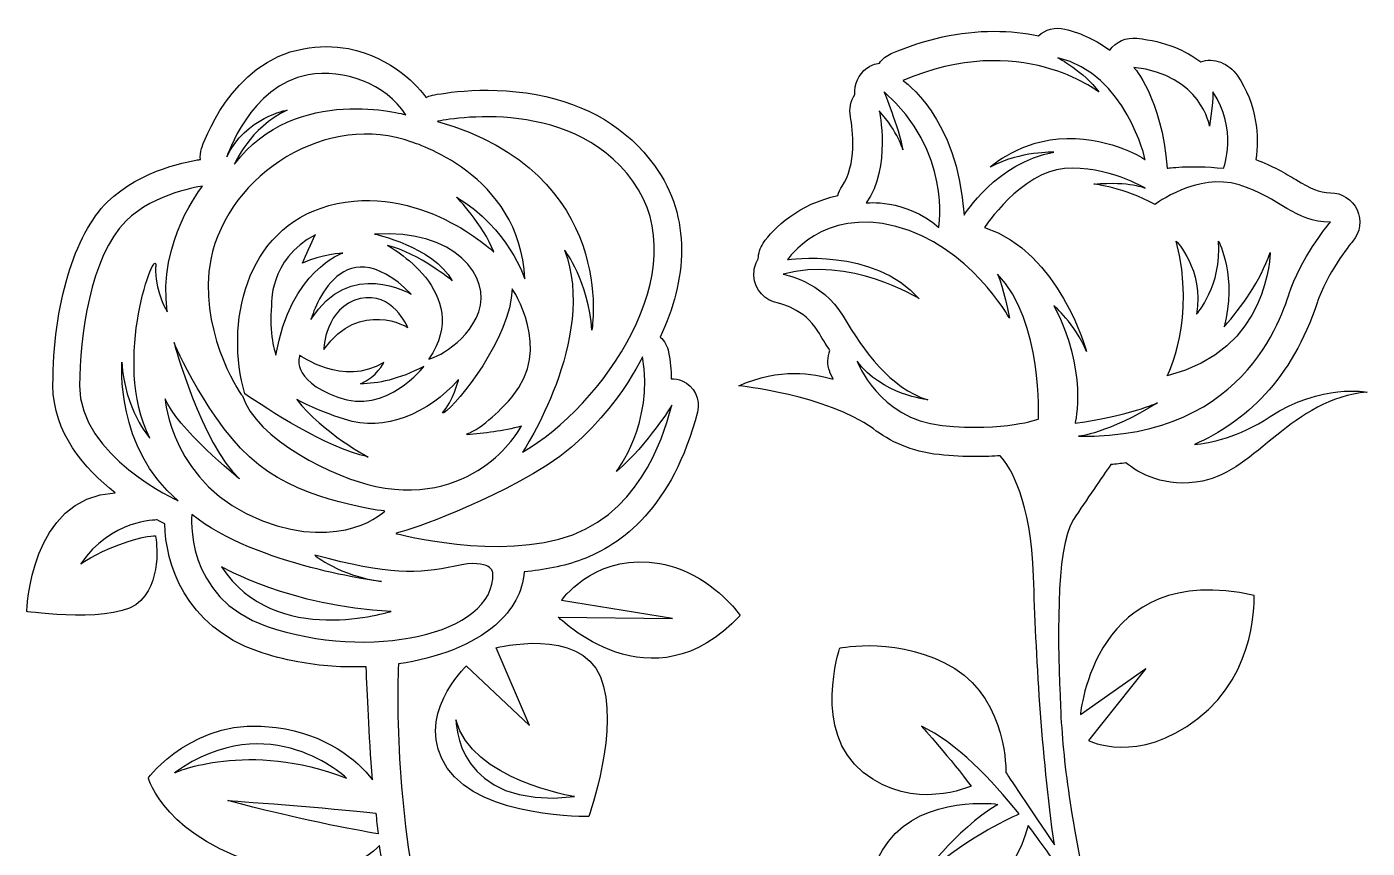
# Model space of a CAD drawing. Extents: x 65.5 to 76.1, y 41.7 to 48.5.
# Drawn here: x 65.45 to 71.92, y 44.58 to 48.54 of the extents above; entities that cross this region are included whole.
import ezdxf

# ---------------------------------------------------------------- set-up
doc = ezdxf.new("R2010")
doc.units = 0
doc.header["$MEASUREMENT"] = 0
doc.layers.add('LAYER_1', color=7, linetype='CONTINUOUS')

msp = doc.modelspace()

# ---------------------------------------------------------------- linework, layer by layer
at = {"layer": 'LAYER_1', "color": 250}
for points, knots in [([(70.14718, 46.46768), (70.19697, 46.41135), (70.29602, 46.25389), (70.3078, 45.88468), (70.3078, 45.88468), (70.3196, 45.51567), (70.3445, 45.03985), (70.40843, 44.59191), (70.40843, 44.59191), (70.30285, 44.7476), (70.17424, 44.94038), (70.17424, 44.94038), (70.17424, 44.94038), (70.17424, 44.94038), (70.18464, 45.28137), (69.9276, 45.44133), (69.9276, 45.44133), (69.67053, 45.60123), (69.37418, 45.54057), (69.37418, 45.54057), (69.37418, 45.54057), (69.37418, 45.54057), (69.23786, 45.13956), (69.48708, 44.94026), (69.48708, 44.94026), (69.72878, 44.74699), (70.00639, 44.87482), (70.00639, 44.87482), (70.00639, 44.87482), (69.91458, 45.00072), (69.76765, 45.16327), (69.76765, 45.16327), (69.76765, 45.16327), (69.93439, 45.08647), (70.10693, 44.90427), (70.23842, 44.74028), (70.23842, 44.74028), (70.18123, 44.71569), (69.96476, 44.61546), (69.75993, 44.4263), (69.75993, 44.4263), (69.75993, 44.4263), (69.92774, 44.66236), (70.13493, 44.78566), (70.13493, 44.78566), (70.14203, 44.7899), (69.77561, 44.83279), (69.60776, 44.60722), (69.60776, 44.60722), (69.43995, 44.38157), (69.54492, 44.20852), (69.54492, 44.20852), (69.54492, 44.20852), (69.54492, 44.20852), (70.1455, 44.16102), (70.28146, 44.68542), (70.28146, 44.68542), (70.34305, 44.60523), (70.39274, 44.53332), (70.42444, 44.48573), (70.42444, 44.48573), (70.44299, 44.36892), (70.46439, 44.25478), (70.48914, 44.14582), (70.48914, 44.14582), (70.61513, 43.59112), (70.88278, 42.96565), (70.88278, 42.96565), (70.88278, 42.96565), (70.88278, 42.96565), (70.88275, 43.14268), (70.88275, 43.14268), (70.88275, 43.14268), (70.88275, 43.14268), (70.68589, 43.77602), (70.58746, 44.24417), (70.58746, 44.24417), (70.489, 44.71233), (70.44963, 44.98377), (70.43774, 45.25917), (70.43774, 45.25917), (70.42589, 45.53455), (70.41009, 46.0224), (70.50051, 46.16011), (70.50051, 46.16011), (70.5622, 46.25401), (70.63849, 46.36434), (70.6808, 46.42506), (70.6808, 46.42506), (70.70487, 46.42706), (70.72919, 46.42965), (70.75368, 46.4329), (70.75368, 46.4329), (70.81458, 46.38406), (70.94175, 46.3096), (71.12204, 46.34515), (71.12204, 46.34515), (71.3817, 46.39634), (71.55471, 46.74259), (71.91669, 46.77412), (71.91669, 46.77412), (71.91669, 46.77412), (71.69637, 46.81735), (71.44853, 46.656), (71.44853, 46.656), (71.29447, 46.55567), (71.16167, 46.52837), (71.08325, 46.52206), (71.08325, 46.52206), (71.32751, 46.62817), (71.55264, 46.8333), (71.67736, 47.21016), (71.67736, 47.21016), (71.67987, 47.21771), (71.6818, 47.22379), (71.68345, 47.22825), (71.68345, 47.22825), (71.73647, 47.37072), (71.8462, 47.50106), (71.8472, 47.50217), (71.8472, 47.50217), (71.8831, 47.54423), (71.89123, 47.60332), (71.86808, 47.65348), (71.86808, 47.65348), (71.84496, 47.70367), (71.79473, 47.73583), (71.73944, 47.73581), (71.73944, 47.73581), (71.68146, 47.73578), (71.64659, 47.75511), (71.57331, 47.7987), (71.57331, 47.7987), (71.5226, 47.82888), (71.46107, 47.86552), (71.37939, 47.89537), (71.37939, 47.89537), (71.396, 48.00512), (71.38669, 48.16099), (71.28944, 48.30212), (71.28944, 48.30212), (71.25106, 48.35786), (71.17547, 48.39097), (71.11388, 48.36651), (71.11388, 48.36651), (71.04218, 48.42094), (70.94307, 48.46554), (70.80657, 48.48047), (70.80657, 48.48047), (70.75531, 48.48609), (70.70484, 48.46404), (70.67528, 48.42314), (70.67528, 48.42314), (70.61441, 48.46819), (70.54261, 48.5045), (70.4581, 48.52459), (70.4581, 48.52459), (70.41184, 48.53565), (70.36503, 48.52247), (70.33151, 48.49272), (70.33151, 48.49272), (70.26687, 48.50574), (70.19504, 48.51403), (70.11691, 48.51403), (70.11691, 48.51403), (69.95306, 48.51397), (69.78656, 48.47778), (69.62199, 48.40647), (69.62199, 48.40647), (69.59873, 48.39636), (69.5792, 48.38043), (69.56466, 48.36077), (69.56466, 48.36077), (69.54358, 48.35739), (69.52304, 48.34951), (69.50475, 48.33641), (69.50475, 48.33641), (69.46344, 48.30677), (69.44215, 48.25807), (69.44622, 48.20945), (69.44622, 48.20945), (69.42555, 48.17848), (69.41721, 48.13963), (69.42531, 48.10125), (69.42531, 48.10125), (69.43771, 48.04207), (69.45476, 47.86676), (69.3851, 47.76791), (69.3851, 47.76791), (69.37511, 47.75371), (69.36829, 47.73804), (69.36398, 47.72178), (69.36398, 47.72178), (69.17795, 47.6826), (69.05358, 47.56626), (69.00411, 47.49201), (69.00411, 47.49201), (68.98899, 47.46932), (68.98113, 47.44324), (68.98051, 47.41708), (68.98051, 47.41708), (68.96563, 47.39289), (68.95788, 47.36417), (68.95967, 47.33425), (68.95967, 47.33425), (68.96356, 47.26837), (69.01245, 47.21397), (69.07745, 47.20296), (69.07745, 47.20296), (69.0787, 47.20279), (69.20234, 47.1775), (69.26814, 47.06791), (69.26814, 47.06791), (69.28685, 47.03673), (69.30607, 47.00571), (69.32612, 46.97521), (69.32612, 46.97521), (69.31369, 46.9438), (69.31245, 46.90797), (69.32488, 46.87416), (69.32488, 46.87416), (69.32587, 46.87146), (69.33112, 46.85764), (69.34137, 46.83666), (69.34137, 46.83666), (69.24913, 46.86569), (69.08248, 46.89232), (68.88736, 46.80497), (68.88736, 46.80497), (68.88736, 46.80497), (69.30924, 46.7603), (69.53462, 46.59812), (69.53462, 46.59812), (69.61329, 46.53727), (69.71745, 46.48665), (69.8526, 46.47281), (69.8526, 46.47281), (69.91441, 46.46647), (69.97514, 46.46332), (70.03316, 46.46332), (70.03316, 46.46332), (70.07479, 46.46333), (70.11279, 46.46498), (70.14718, 46.46768)], [0, 0, 0, 0, 0.016129, 0.016129, 0.016129, 0.016129, 0.0322581, 0.0322581, 0.0322581, 0.0322581, 0.0483871, 0.0483871, 0.0483871, 0.0483871, 0.0645161, 0.0645161, 0.0645161, 0.0645161, 0.0806452, 0.0806452, 0.0806452, 0.0806452, 0.0967742, 0.0967742, 0.0967742, 0.0967742, 0.1129032, 0.1129032, 0.1129032, 0.1129032, 0.1290323, 0.1290323, 0.1290323, 0.1290323, 0.1451613, 0.1451613, 0.1451613, 0.1451613, 0.1612903, 0.1612903, 0.1612903, 0.1612903, 0.1774194, 0.1774194, 0.1774194, 0.1774194, 0.1935484, 0.1935484, 0.1935484, 0.1935484, 0.2096774, 0.2096774, 0.2096774, 0.2096774, 0.2258065, 0.2258065, 0.2258065, 0.2258065, 0.2419355, 0.2419355, 0.2419355, 0.2419355, 0.2580645, 0.2580645, 0.2580645, 0.2580645, 0.2741935, 0.2741935, 0.2741935, 0.2741935, 0.2903226, 0.2903226, 0.2903226, 0.2903226, 0.3064516, 0.3064516, 0.3064516, 0.3064516, 0.3225806, 0.3225806, 0.3225806, 0.3225806, 0.3387097, 0.3387097, 0.3387097, 0.3387097, 0.3548387, 0.3548387, 0.3548387, 0.3548387, 0.3709677, 0.3709677, 0.3709677, 0.3709677, 0.3870968, 0.3870968, 0.3870968, 0.3870968, 0.4032258, 0.4032258, 0.4032258, 0.4032258, 0.4193548, 0.4193548, 0.4193548, 0.4193548, 0.4354839, 0.4354839, 0.4354839, 0.4354839, 0.4516129, 0.4516129, 0.4516129, 0.4516129, 0.4677419, 0.4677419, 0.4677419, 0.4677419, 0.483871, 0.483871, 0.483871, 0.483871, 0.5, 0.5, 0.5, 0.5, 0.516129, 0.516129, 0.516129, 0.516129, 0.5322581, 0.5322581, 0.5322581, 0.5322581, 0.5483871, 0.5483871, 0.5483871, 0.5483871, 0.5645161, 0.5645161, 0.5645161, 0.5645161, 0.5806452, 0.5806452, 0.5806452, 0.5806452, 0.5967742, 0.5967742, 0.5967742, 0.5967742, 0.6129032, 0.6129032, 0.6129032, 0.6129032, 0.6290323, 0.6290323, 0.6290323, 0.6290323, 0.6451613, 0.6451613, 0.6451613, 0.6451613, 0.6612903, 0.6612903, 0.6612903, 0.6612903, 0.6774194, 0.6774194, 0.6774194, 0.6774194, 0.6935484, 0.6935484, 0.6935484, 0.6935484, 0.7096774, 0.7096774, 0.7096774, 0.7096774, 0.7258065, 0.7258065, 0.7258065, 0.7258065, 0.7419355, 0.7419355, 0.7419355, 0.7419355, 0.7580645, 0.7580645, 0.7580645, 0.7580645, 0.7741935, 0.7741935, 0.7741935, 0.7741935, 0.7903226, 0.7903226, 0.7903226, 0.7903226, 0.8064516, 0.8064516, 0.8064516, 0.8064516, 0.8225806, 0.8225806, 0.8225806, 0.8225806, 0.8387097, 0.8387097, 0.8387097, 0.8387097, 0.8548387, 0.8548387, 0.8548387, 0.8548387, 0.8709677, 0.8709677, 0.8709677, 0.8709677, 0.8870968, 0.8870968, 0.8870968, 0.8870968, 0.9032258, 0.9032258, 0.9032258, 0.9032258, 0.9193548, 0.9193548, 0.9193548, 0.9193548, 0.9354839, 0.9354839, 0.9354839, 0.9354839, 0.9516129, 0.9516129, 0.9516129, 0.9516129, 0.9677419, 0.9677419, 0.9677419, 0.9677419, 1, 1, 1, 1]), ([(70.62205, 48.22164), (70.62205, 48.22164), (70.62205, 48.22164), (70.62205, 48.22164), (70.62205, 48.22164), (70.55122, 48.31998), (70.42534, 48.38682), (70.42534, 48.38682), (70.42534, 48.38682), (70.75579, 48.3082), (70.84636, 47.89513), (70.84636, 47.89513), (70.84636, 47.89513), (70.84636, 47.89513), (70.69292, 48.00135), (70.46865, 47.99738), (70.46865, 47.99738), (70.24445, 47.99337), (70.09886, 47.85956), (70.09886, 47.85956), (70.09886, 47.85956), (70.24837, 47.93828), (70.40575, 47.93048), (70.40575, 47.93048), (70.40575, 47.93048), (70.13034, 47.88318), (69.97304, 47.62745), (69.97304, 47.62745), (69.97304, 47.62745), (69.94145, 48.10347), (69.67832, 48.27652), (69.67832, 48.27652), (69.67832, 48.27652), (70.24131, 48.52055), (70.62205, 48.22164), (70.62205, 48.22164)], [0, 0, 0, 0, 0.1, 0.1, 0.1, 0.1, 0.2, 0.2, 0.2, 0.2, 0.3, 0.3, 0.3, 0.3, 0.4, 0.4, 0.4, 0.4, 0.5, 0.5, 0.5, 0.5, 0.6, 0.6, 0.6, 0.6, 0.7, 0.7, 0.7, 0.7, 0.8, 0.8, 0.8, 0.8, 1, 1, 1, 1]), ([(68.61327, 46.82875), (68.59633, 46.83587), (68.57855, 46.83919), (68.56112, 46.83885), (68.56112, 46.83885), (68.56022, 46.87998), (68.55626, 46.92287), (68.54854, 46.96711), (68.54854, 46.96711), (68.54344, 46.99616), (68.52859, 47.02119), (68.50796, 47.03976), (68.50796, 47.03976), (68.63519, 47.31341), (68.66354, 47.6138), (68.48026, 47.86655), (68.48026, 47.86655), (68.34866, 48.04792), (68.15694, 48.16309), (67.91023, 48.20887), (67.91023, 48.20887), (67.64751, 48.25757), (67.41504, 48.20693), (67.40529, 48.20472), (67.40529, 48.20472), (67.39605, 48.20271), (67.38744, 48.19933), (67.37914, 48.19549), (67.37914, 48.19549), (67.34486, 48.24097), (67.21784, 48.39076), (67.00414, 48.43034), (67.00414, 48.43034), (66.93389, 48.44342), (66.86089, 48.44324), (66.78717, 48.43), (66.78717, 48.43), (66.43684, 48.36695), (66.30189, 47.96641), (66.29635, 47.94936), (66.29635, 47.94936), (66.29049, 47.93144), (66.28921, 47.9132), (66.29114, 47.89561), (66.29114, 47.89561), (66.28839, 47.89535), (66.2857, 47.89541), (66.28294, 47.89502), (66.28294, 47.89502), (66.2548, 47.89091), (66.00348, 47.85036), (65.84238, 47.69132), (65.84238, 47.69132), (65.68133, 47.53238), (65.58073, 47.19345), (65.57983, 46.80674), (65.57983, 46.80674), (65.57933, 46.57922), (65.73368, 46.404), (65.87932, 46.28935), (65.87932, 46.28935), (65.46765, 46.26696), (65.45367, 45.71611), (65.45367, 45.71611), (65.45367, 45.71611), (65.45367, 45.71611), (65.89551, 45.65198), (66.00417, 45.76933), (66.00417, 45.76933), (66.11279, 45.88666), (66.07407, 46.08106), (66.07407, 46.08106), (66.07407, 46.08106), (66.07407, 46.08106), (66.02673, 46.08625), (65.89709, 46.03784), (65.89709, 46.03784), (65.77985, 45.99414), (65.71361, 45.94636), (65.71361, 45.94636), (65.71361, 45.94636), (65.85876, 46.15946), (66.07916, 46.15804), (66.08162, 46.15802), (66.08162, 46.15802), (66.09764, 46.14955), (66.11055, 46.14316), (66.1193, 46.13897), (66.1193, 46.13897), (66.12161, 45.95196), (66.2149, 45.646), (66.57068, 45.52342), (66.57068, 45.52342), (66.63079, 45.5027), (66.69463, 45.48601), (66.76026, 45.47385), (66.76026, 45.47385), (66.86935, 45.45363), (66.98107, 45.44609), (67.08937, 45.45011), (67.08937, 45.45011), (67.09743, 45.31783), (67.10156, 45.13574), (67.12109, 44.90417), (67.12109, 44.90417), (67.04204, 45.00592), (66.90057, 45.12225), (66.65608, 45.15771), (66.65608, 45.15771), (66.26065, 45.215), (66.0401, 44.91443), (66.0401, 44.91443), (66.0401, 44.91443), (66.0401, 44.91443), (66.11837, 44.61719), (66.627, 44.48287), (66.627, 44.48287), (66.92237, 44.40487), (67.08623, 44.5184), (67.155, 44.58838), (67.155, 44.58838), (67.16354, 44.52318), (67.17342, 44.4552), (67.18491, 44.38437), (67.18491, 44.38437), (67.34686, 43.38605), (67.91633, 42.85733), (67.91633, 42.85733), (67.91633, 42.85733), (67.91633, 42.85733), (67.6215, 43.20196), (67.39502, 44.07405), (67.39502, 44.07405), (67.24727, 44.60896), (67.2346, 45.20126), (67.24522, 45.46418), (67.24522, 45.46418), (67.43509, 45.49179), (67.60347, 45.5564), (67.71293, 45.6511), (67.71293, 45.6511), (67.79758, 45.72431), (67.84488, 45.8126), (67.85163, 45.90824), (67.85163, 45.90824), (67.94689, 45.91628), (68.04253, 45.93408), (68.13065, 45.96694), (68.13065, 45.96694), (68.31855, 46.03708), (68.56773, 46.21737), (68.68748, 46.67825), (68.68748, 46.67825), (68.70347, 46.73981), (68.67191, 46.804), (68.61327, 46.82875)], [0, 0, 0, 0, 0.025, 0.025, 0.025, 0.025, 0.05, 0.05, 0.05, 0.05, 0.075, 0.075, 0.075, 0.075, 0.1, 0.1, 0.1, 0.1, 0.125, 0.125, 0.125, 0.125, 0.15, 0.15, 0.15, 0.15, 0.175, 0.175, 0.175, 0.175, 0.2, 0.2, 0.2, 0.2, 0.225, 0.225, 0.225, 0.225, 0.25, 0.25, 0.25, 0.25, 0.275, 0.275, 0.275, 0.275, 0.3, 0.3, 0.3, 0.3, 0.325, 0.325, 0.325, 0.325, 0.35, 0.35, 0.35, 0.35, 0.375, 0.375, 0.375, 0.375, 0.4, 0.4, 0.4, 0.4, 0.425, 0.425, 0.425, 0.425, 0.45, 0.45, 0.45, 0.45, 0.475, 0.475, 0.475, 0.475, 0.5, 0.5, 0.5, 0.5, 0.525, 0.525, 0.525, 0.525, 0.55, 0.55, 0.55, 0.55, 0.575, 0.575, 0.575, 0.575, 0.6, 0.6, 0.6, 0.6, 0.625, 0.625, 0.625, 0.625, 0.65, 0.65, 0.65, 0.65, 0.675, 0.675, 0.675, 0.675, 0.7, 0.7, 0.7, 0.7, 0.725, 0.725, 0.725, 0.725, 0.75, 0.75, 0.75, 0.75, 0.775, 0.775, 0.775, 0.775, 0.8, 0.8, 0.8, 0.8, 0.825, 0.825, 0.825, 0.825, 0.85, 0.85, 0.85, 0.85, 0.875, 0.875, 0.875, 0.875, 0.9, 0.9, 0.9, 0.9, 0.925, 0.925, 0.925, 0.925, 0.95, 0.95, 0.95, 0.95, 1, 1, 1, 1]), ([(66.80984, 48.30387), (66.98469, 48.33536), (67.18238, 48.26087), (67.28192, 48.11136), (67.28192, 48.11136), (67.28192, 48.11136), (66.75172, 48.26398), (66.45492, 47.87372), (66.45492, 47.87372), (66.45492, 47.87372), (66.52717, 48.04857), (66.70958, 48.13424), (66.70958, 48.13424), (66.70958, 48.13424), (66.5076, 48.09925), (66.41813, 47.90948), (66.41813, 47.90948), (66.41813, 47.90948), (66.53078, 48.25361), (66.80984, 48.30387)], [0, 0, 0, 0, 0.1666667, 0.1666667, 0.1666667, 0.1666667, 0.3333333, 0.3333333, 0.3333333, 0.3333333, 0.5, 0.5, 0.5, 0.5, 0.6666667, 0.6666667, 0.6666667, 0.6666667, 1, 1, 1, 1]), ([(71.15711, 48.0565), (71.15711, 48.0565), (71.15711, 48.0565), (71.15711, 48.0565), (71.15711, 48.0565), (71.17675, 48.19813), (71.17286, 48.22173), (71.17286, 48.22173), (71.17286, 48.22173), (71.29481, 48.04473), (71.22405, 47.85348), (71.22405, 47.85348), (71.22405, 47.85348), (71.05486, 47.87072), (70.95265, 47.85343), (70.95265, 47.85343), (70.95265, 47.85343), (70.92498, 48.19722), (70.79118, 48.33971), (70.79118, 48.33971), (70.79118, 48.33971), (71.11766, 48.30405), (71.15711, 48.0565), (71.15711, 48.0565)], [0, 0, 0, 0, 0.1428571, 0.1428571, 0.1428571, 0.1428571, 0.2857143, 0.2857143, 0.2857143, 0.2857143, 0.4285714, 0.4285714, 0.4285714, 0.4285714, 0.5714286, 0.5714286, 0.5714286, 0.5714286, 0.7142857, 0.7142857, 0.7142857, 0.7142857, 1, 1, 1, 1]), ([(68.37649, 47.79129), (68.68881, 47.36066), (68.22643, 46.70403), (67.84433, 46.48514), (67.84433, 46.48514), (67.84433, 46.48514), (68.20658, 47.03122), (68.04697, 47.45905), (68.04697, 47.45905), (68.04697, 47.45905), (68.16352, 47.30653), (68.17806, 47.07244), (68.17806, 47.07244), (68.17806, 47.07244), (68.3089, 47.83045), (67.43319, 48.07968), (67.43319, 48.07968), (67.43319, 48.07968), (68.06509, 48.22064), (68.37649, 47.79129)], [0, 0, 0, 0, 0.1666667, 0.1666667, 0.1666667, 0.1666667, 0.3333333, 0.3333333, 0.3333333, 0.3333333, 0.5, 0.5, 0.5, 0.5, 0.6666667, 0.6666667, 0.6666667, 0.6666667, 1, 1, 1, 1]), ([(69.56377, 48.13091), (69.56377, 48.13091), (69.56377, 48.13091), (69.56377, 48.13091), (69.56377, 48.13091), (69.6543, 48.02865), (69.67838, 47.94212), (69.67838, 47.94212), (69.67838, 47.94212), (69.65523, 48.05621), (69.58736, 48.22143), (69.58736, 48.22143), (69.58736, 48.22143), (69.91396, 47.93821), (69.85109, 47.5684), (69.85109, 47.5684), (69.85109, 47.5684), (69.68582, 47.71001), (69.50093, 47.68634), (69.50093, 47.68634), (69.50093, 47.68634), (69.62285, 47.85949), (69.56377, 48.13091), (69.56377, 48.13091)], [0, 0, 0, 0, 0.1428571, 0.1428571, 0.1428571, 0.1428571, 0.2857143, 0.2857143, 0.2857143, 0.2857143, 0.4285714, 0.4285714, 0.4285714, 0.4285714, 0.5714286, 0.5714286, 0.5714286, 0.5714286, 0.7142857, 0.7142857, 0.7142857, 0.7142857, 1, 1, 1, 1]), ([(66.50492, 46.76612), (66.61592, 46.69033), (66.89066, 46.509), (67.0994, 46.46178), (67.0994, 46.46178), (67.0994, 46.46178), (66.8837, 46.57419), (66.75502, 46.73923), (66.75502, 46.73923), (66.75502, 46.73923), (66.84126, 46.68962), (66.98571, 46.64339), (66.98571, 46.64339), (67.17987, 46.58007), (67.38775, 46.66926), (67.53579, 46.83532), (67.53579, 46.83532), (67.53579, 46.83532), (67.50926, 46.72748), (67.45775, 46.67476), (67.45775, 46.67476), (67.45993, 46.67465), (67.4621, 46.6746), (67.46427, 46.67439), (67.46427, 46.67439), (67.53331, 46.71952), (67.78559, 47.03534), (67.7941, 47.27298), (67.7941, 47.27298), (67.7941, 47.27298), (67.99147, 46.98349), (67.7941, 46.7521), (67.7941, 46.7521), (67.75128, 46.70188), (67.65068, 46.59834), (67.57603, 46.57266), (67.57603, 46.57266), (67.5763, 46.57149), (67.57644, 46.57027), (67.57665, 46.56908), (67.57665, 46.56908), (67.66046, 46.57456), (67.74801, 46.58703), (67.83833, 46.60954), (67.83833, 46.60954), (67.83833, 46.60954), (67.63208, 46.21983), (67.13657, 46.31971), (67.13657, 46.31971), (66.94172, 46.35896), (66.5539, 46.54989), (66.49403, 46.75716), (66.49403, 46.75716), (66.47104, 46.77285), (66.27651, 47.09713), (66.34058, 47.41313), (66.34058, 47.41313), (66.34058, 47.41313), (66.34058, 47.41313), (66.34058, 47.41313), (66.34058, 47.41313), (66.42547, 47.83212), (66.9114, 48.12936), (67.31079, 47.97927), (67.31079, 47.97927), (67.31079, 47.97927), (67.83303, 47.82817), (67.85484, 47.32092), (67.85484, 47.32092), (67.85484, 47.32092), (67.77674, 47.56347), (67.52604, 47.71492), (67.52604, 47.71492), (67.52604, 47.71492), (67.65364, 47.58295), (67.70504, 47.45018), (67.70504, 47.45018), (67.70504, 47.45018), (67.34483, 47.79196), (66.91016, 47.67346), (66.91016, 47.67346), (66.50329, 47.56252), (66.40897, 47.09752), (66.50492, 46.76612)], [0, 0, 0, 0, 0.0454545, 0.0454545, 0.0454545, 0.0454545, 0.0909091, 0.0909091, 0.0909091, 0.0909091, 0.1363636, 0.1363636, 0.1363636, 0.1363636, 0.1818182, 0.1818182, 0.1818182, 0.1818182, 0.2272727, 0.2272727, 0.2272727, 0.2272727, 0.2727273, 0.2727273, 0.2727273, 0.2727273, 0.3181818, 0.3181818, 0.3181818, 0.3181818, 0.3636364, 0.3636364, 0.3636364, 0.3636364, 0.4090909, 0.4090909, 0.4090909, 0.4090909, 0.4545455, 0.4545455, 0.4545455, 0.4545455, 0.5, 0.5, 0.5, 0.5, 0.5454545, 0.5454545, 0.5454545, 0.5454545, 0.5909091, 0.5909091, 0.5909091, 0.5909091, 0.6363636, 0.6363636, 0.6363636, 0.6363636, 0.6818182, 0.6818182, 0.6818182, 0.6818182, 0.7272727, 0.7272727, 0.7272727, 0.7272727, 0.7727273, 0.7727273, 0.7727273, 0.7727273, 0.8181818, 0.8181818, 0.8181818, 0.8181818, 0.8636364, 0.8636364, 0.8636364, 0.8636364, 0.9090909, 0.9090909, 0.9090909, 0.9090909, 1, 1, 1, 1]), ([(71.55071, 47.27762), (71.55071, 47.27762), (71.55071, 47.27762), (71.55071, 47.27762), (71.55071, 47.27762), (71.51713, 47.1872), (71.36199, 46.54977), (70.52404, 46.5614), (70.52404, 46.5614), (70.52404, 46.5614), (70.66567, 46.57321), (70.90562, 46.72278), (70.90562, 46.72278), (70.90562, 46.72278), (70.76792, 46.65979), (70.5083, 46.62434), (70.5083, 46.62434), (70.5083, 46.62434), (70.5712, 46.884), (70.40589, 47.19082), (70.40589, 47.19082), (70.40589, 47.19082), (70.50816, 47.10431), (70.56328, 46.97057), (70.56328, 46.97057), (70.56328, 46.97057), (70.43337, 47.45051), (70.0714, 47.56843), (70.0714, 47.56843), (70.0714, 47.56843), (70.24841, 47.83601), (70.4569, 47.85178), (70.4569, 47.85178), (70.66539, 47.86759), (70.8464, 47.75743), (70.8464, 47.75743), (70.8464, 47.75743), (70.8464, 47.75743), (70.77557, 47.79283), (70.59852, 47.77705), (70.59852, 47.77705), (70.59852, 47.77705), (70.74408, 47.76138), (70.89363, 47.67874), (70.89363, 47.67874), (70.89363, 47.67874), (71.0982, 47.83619), (71.29881, 47.77328), (71.29881, 47.77328), (71.49945, 47.71039), (71.56639, 47.59413), (71.73947, 47.59417), (71.73947, 47.59417), (71.73947, 47.59417), (71.61362, 47.44682), (71.55071, 47.27762)], [0, 0, 0, 0, 0.0666667, 0.0666667, 0.0666667, 0.0666667, 0.1333333, 0.1333333, 0.1333333, 0.1333333, 0.2, 0.2, 0.2, 0.2, 0.2666667, 0.2666667, 0.2666667, 0.2666667, 0.3333333, 0.3333333, 0.3333333, 0.3333333, 0.4, 0.4, 0.4, 0.4, 0.4666667, 0.4666667, 0.4666667, 0.4666667, 0.5333333, 0.5333333, 0.5333333, 0.5333333, 0.6, 0.6, 0.6, 0.6, 0.6666667, 0.6666667, 0.6666667, 0.6666667, 0.7333333, 0.7333333, 0.7333333, 0.7333333, 0.8, 0.8, 0.8, 0.8, 0.8666667, 0.8666667, 0.8666667, 0.8666667, 1, 1, 1, 1]), ([(65.70799, 46.80643), (65.70852, 47.03758), (65.759, 47.42896), (65.93237, 47.60013), (65.93237, 47.60013), (66.06828, 47.73419), (66.30141, 47.76821), (66.30141, 47.76821), (66.30141, 47.76821), (66.30141, 47.76821), (66.08244, 47.49846), (66.13105, 47.16191), (66.13105, 47.16191), (66.13105, 47.16191), (66.07551, 47.24945), (66.07441, 47.35757), (66.07441, 47.35757), (66.07438, 47.365), (66.07452, 47.37254), (66.07503, 47.38016), (66.07503, 47.38016), (66.08244, 47.49846), (65.85647, 46.93047), (66.04689, 46.55161), (66.04689, 46.55161), (66.04689, 46.55161), (65.92369, 46.6942), (65.91215, 46.91841), (65.91215, 46.91841), (65.91215, 46.91841), (65.87887, 46.50464), (66.1841, 46.25017), (66.1841, 46.25017), (66.1841, 46.25017), (65.70717, 46.46362), (65.70799, 46.80643)], [0, 0, 0, 0, 0.1, 0.1, 0.1, 0.1, 0.2, 0.2, 0.2, 0.2, 0.3, 0.3, 0.3, 0.3, 0.4, 0.4, 0.4, 0.4, 0.5, 0.5, 0.5, 0.5, 0.6, 0.6, 0.6, 0.6, 0.7, 0.7, 0.7, 0.7, 0.8, 0.8, 0.8, 0.8, 1, 1, 1, 1]), ([(70.33126, 46.64527), (70.33126, 46.64527), (70.33126, 46.64527), (70.33126, 46.64527), (70.33126, 46.64527), (70.33126, 46.64527), (70.17389, 46.58231), (69.867, 46.61371), (69.867, 46.61371), (69.56011, 46.64511), (69.4578, 46.9231), (69.4578, 46.9231), (69.4578, 46.9231), (69.57321, 46.76312), (69.79883, 46.73693), (69.79883, 46.73693), (69.79883, 46.73693), (69.61517, 46.79456), (69.49187, 46.97033), (69.38955, 47.14076), (69.38955, 47.14076), (69.28723, 47.31127), (69.10102, 47.34266), (69.10102, 47.34266), (69.10102, 47.34266), (69.41315, 47.43449), (69.75672, 47.22477), (69.75672, 47.22477), (69.75672, 47.22477), (69.53638, 47.47385), (69.122, 47.41346), (69.122, 47.41346), (69.122, 47.41346), (69.122, 47.41346), (69.28981, 47.66528), (69.6439, 47.5736), (69.6439, 47.5736), (69.99799, 47.48189), (70.19215, 47.13043), (70.19215, 47.13043), (70.19215, 47.13043), (70.16852, 47.26155), (70.13441, 47.34285), (70.13441, 47.34285), (70.13441, 47.34285), (70.35476, 47.11738), (70.33126, 46.64527), (70.33126, 46.64527)], [0, 0, 0, 0, 0.0769231, 0.0769231, 0.0769231, 0.0769231, 0.1538462, 0.1538462, 0.1538462, 0.1538462, 0.2307692, 0.2307692, 0.2307692, 0.2307692, 0.3076923, 0.3076923, 0.3076923, 0.3076923, 0.3846154, 0.3846154, 0.3846154, 0.3846154, 0.4615385, 0.4615385, 0.4615385, 0.4615385, 0.5384615, 0.5384615, 0.5384615, 0.5384615, 0.6153846, 0.6153846, 0.6153846, 0.6153846, 0.6923077, 0.6923077, 0.6923077, 0.6923077, 0.7692308, 0.7692308, 0.7692308, 0.7692308, 0.8461538, 0.8461538, 0.8461538, 0.8461538, 1, 1, 1, 1]), ([(66.82369, 47.12406), (66.82369, 47.12406), (66.82369, 47.12406), (66.82369, 47.12406), (66.82369, 47.12406), (66.82369, 47.12406), (66.95625, 47.59985), (67.30672, 47.2469), (67.30672, 47.2469), (67.30672, 47.2469), (67.00941, 47.42325), (66.82369, 47.12406)], [0, 0, 0, 0, 0.25, 0.25, 0.25, 0.25, 0.5, 0.5, 0.5, 0.5, 1, 1, 1, 1]), ([(66.63327, 47.18999), (66.63327, 47.18999), (66.63327, 47.18999), (66.63327, 47.18999), (66.63327, 47.18999), (66.63327, 47.18999), (66.61777, 47.4127), (66.84542, 47.53338), (66.84542, 47.53338), (66.84542, 47.53338), (66.82431, 47.49302), (66.78259, 47.39616), (66.78259, 47.39616), (66.87426, 47.43803), (66.97758, 47.44496), (66.97758, 47.44496), (66.97758, 47.44496), (66.97758, 47.44496), (66.72602, 47.36365), (66.6545, 46.95214), (66.6545, 46.95214), (66.6545, 46.95214), (66.61688, 47.06522), (66.63407, 47.19095), (66.63407, 47.19095), (66.63407, 47.19095), (66.63327, 47.18999), (66.63327, 47.18999)], [0, 0, 0, 0, 0.125, 0.125, 0.125, 0.125, 0.25, 0.25, 0.25, 0.25, 0.375, 0.375, 0.375, 0.375, 0.5, 0.5, 0.5, 0.5, 0.625, 0.625, 0.625, 0.625, 0.75, 0.75, 0.75, 0.75, 1, 1, 1, 1]), ([(67.19266, 47.48154), (67.19266, 47.48154), (67.19266, 47.48154), (67.19266, 47.48154), (67.19266, 47.48154), (67.3482, 47.44184), (67.50502, 47.31141), (67.50502, 47.31141), (67.50502, 47.31141), (67.40914, 47.4776), (67.13044, 47.53653), (67.13044, 47.53653), (67.13044, 47.53653), (67.52245, 47.56159), (67.69261, 47.32733), (67.63283, 47.161), (67.63283, 47.161), (67.57303, 46.9947), (67.38524, 46.9249), (67.39168, 46.93421), (67.39168, 46.93421), (67.61406, 47.25498), (67.19266, 47.48154), (67.19266, 47.48154)], [0, 0, 0, 0, 0.1428571, 0.1428571, 0.1428571, 0.1428571, 0.2857143, 0.2857143, 0.2857143, 0.2857143, 0.4285714, 0.4285714, 0.4285714, 0.4285714, 0.5714286, 0.5714286, 0.5714286, 0.5714286, 0.7142857, 0.7142857, 0.7142857, 0.7142857, 1, 1, 1, 1]), ([(71.20052, 47.50181), (71.2163, 47.28933), (71.09438, 47.14967), (71.09438, 47.14967), (71.09438, 47.14967), (71.12886, 47.36734), (70.99595, 47.50175), (70.99595, 47.50175), (70.99595, 47.50175), (71.09441, 47.12803), (70.95282, 46.85263), (70.95282, 46.85263), (70.95282, 46.85263), (71.4485, 46.97467), (71.44839, 47.44677), (71.44839, 47.44677), (71.44839, 47.44677), (71.39861, 47.30618), (71.31276, 47.18529), (71.22639, 47.08988), (71.22639, 47.08988), (71.29106, 47.3248), (71.20052, 47.50181), (71.20052, 47.50181)], [0, 0, 0, 0, 0.1428571, 0.1428571, 0.1428571, 0.1428571, 0.2857143, 0.2857143, 0.2857143, 0.2857143, 0.4285714, 0.4285714, 0.4285714, 0.4285714, 0.5714286, 0.5714286, 0.5714286, 0.5714286, 0.7142857, 0.7142857, 0.7142857, 0.7142857, 1, 1, 1, 1]), ([(66.88563, 46.98016), (66.88563, 46.98016), (66.88563, 46.98016), (66.88563, 46.98016), (66.88563, 46.98016), (66.88563, 46.98016), (66.89063, 47.1856), (67.06095, 47.22513), (67.06095, 47.22513), (67.21605, 47.26109), (67.29091, 47.08626), (67.29091, 47.08626), (67.29091, 47.08626), (67.29091, 47.08626), (67.06095, 47.22513), (66.88563, 46.98016)], [0, 0, 0, 0, 0.2, 0.2, 0.2, 0.2, 0.4, 0.4, 0.4, 0.4, 0.6, 0.6, 0.6, 0.6, 1, 1, 1, 1]), ([(66.16361, 47.01298), (66.16361, 47.01298), (66.16361, 47.01298), (66.16361, 47.01298), (66.16361, 47.01298), (66.16361, 47.01298), (66.32904, 46.61905), (66.57192, 46.42318), (66.57192, 46.42318), (66.79361, 46.24453), (67.18011, 46.20066), (67.18011, 46.20066), (67.18011, 46.20066), (67.18011, 46.20066), (66.97902, 46.00442), (66.58976, 46.15443), (66.58976, 46.15443), (66.14907, 46.32425), (66.12061, 46.74223), (66.12061, 46.74223), (66.12061, 46.74223), (66.17129, 46.60611), (66.47863, 46.35605), (66.47863, 46.35605), (66.47863, 46.35605), (66.2971, 46.52364), (66.16361, 47.01298), (66.16361, 47.01298)], [0, 0, 0, 0, 0.125, 0.125, 0.125, 0.125, 0.25, 0.25, 0.25, 0.25, 0.375, 0.375, 0.375, 0.375, 0.5, 0.5, 0.5, 0.5, 0.625, 0.625, 0.625, 0.625, 0.75, 0.75, 0.75, 0.75, 1, 1, 1, 1]), ([(66.76967, 46.9515), (66.76967, 46.9515), (66.76967, 46.9515), (66.76967, 46.9515), (66.76967, 46.9515), (66.76967, 46.9515), (66.97858, 46.79878), (67.17526, 46.91663), (67.17526, 46.91663), (67.17526, 46.91663), (67.14136, 46.8471), (67.06288, 46.81483), (67.06288, 46.81483), (67.14536, 46.81419), (67.24643, 46.83566), (67.3678, 46.89753), (67.3678, 46.89753), (67.3678, 46.89753), (67.18911, 46.66325), (66.95371, 46.74967), (66.95371, 46.74967), (66.71834, 46.836), (66.76967, 46.9515), (66.76967, 46.9515)], [0, 0, 0, 0, 0.1428571, 0.1428571, 0.1428571, 0.1428571, 0.2857143, 0.2857143, 0.2857143, 0.2857143, 0.4285714, 0.4285714, 0.4285714, 0.4285714, 0.5714286, 0.5714286, 0.5714286, 0.5714286, 0.7142857, 0.7142857, 0.7142857, 0.7142857, 1, 1, 1, 1]), ([(68.08583, 46.08702), (68.08583, 46.08702), (68.08583, 46.08702), (68.08583, 46.08702), (68.08583, 46.08702), (67.73577, 45.95644), (67.23258, 46.09314), (67.23258, 46.09314), (67.23258, 46.09314), (67.23258, 46.09314), (67.53724, 46.17663), (67.89739, 46.38135), (67.89739, 46.38135), (68.25788, 46.58632), (68.42231, 46.94497), (68.42231, 46.94497), (68.42231, 46.94497), (68.47864, 46.62396), (68.29719, 46.39176), (68.29719, 46.39176), (68.29719, 46.39176), (68.45163, 46.52603), (68.56353, 46.71089), (68.56353, 46.71089), (68.56353, 46.71089), (68.53824, 46.61352), (68.43585, 46.21763), (68.08583, 46.08702)], [0, 0, 0, 0, 0.125, 0.125, 0.125, 0.125, 0.25, 0.25, 0.25, 0.25, 0.375, 0.375, 0.375, 0.375, 0.5, 0.5, 0.5, 0.5, 0.625, 0.625, 0.625, 0.625, 0.75, 0.75, 0.75, 0.75, 1, 1, 1, 1]), ([(66.61243, 45.64457), (66.61243, 45.64457), (66.61243, 45.64457), (66.61243, 45.64457), (66.61243, 45.64457), (66.20732, 45.78413), (66.24922, 46.18497), (66.24922, 46.18497), (66.24922, 46.18497), (66.5599, 45.9343), (67.16417, 45.86085), (67.16417, 45.86085), (67.16417, 45.86085), (66.9618, 45.88872), (66.84198, 45.98818), (66.84198, 45.98818), (66.84198, 45.98818), (67.20247, 45.89241), (67.33804, 45.89708), (67.51901, 45.9359), (67.51901, 45.9359), (67.69998, 45.97478), (67.70101, 45.90218), (67.70101, 45.90218), (67.70101, 45.90218), (67.71273, 45.6007), (67.09795, 45.47733), (66.61243, 45.64457)], [0, 0, 0, 0, 0.125, 0.125, 0.125, 0.125, 0.25, 0.25, 0.25, 0.25, 0.375, 0.375, 0.375, 0.375, 0.5, 0.5, 0.5, 0.5, 0.625, 0.625, 0.625, 0.625, 0.75, 0.75, 0.75, 0.75, 1, 1, 1, 1]), ([(68.01634, 45.6893), (68.01634, 45.6893), (68.4661, 45.23781), (68.89278, 45.69754), (68.89278, 45.69754), (68.89278, 45.69754), (68.80314, 45.82909), (68.64084, 45.90471), (68.64084, 45.90471), (68.58675, 45.92994), (68.52456, 45.94896), (68.45497, 45.95475), (68.45497, 45.95475), (68.17654, 45.97807), (68.03116, 45.76923), (68.03116, 45.76923), (68.03116, 45.76923), (68.03116, 45.76923), (68.56738, 45.68322), (68.56738, 45.68322), (68.56738, 45.68322), (68.56738, 45.68322), (68.01634, 45.6893), (68.01634, 45.6893)], [0, 0, 0, 0, 0.1428571, 0.1428571, 0.1428571, 0.1428571, 0.2857143, 0.2857143, 0.2857143, 0.2857143, 0.4285714, 0.4285714, 0.4285714, 0.4285714, 0.5714286, 0.5714286, 0.5714286, 0.5714286, 0.7142857, 0.7142857, 0.7142857, 0.7142857, 1, 1, 1, 1]), ([(70.53403, 45.21971), (70.53403, 45.21971), (70.5968, 45.96726), (71.37184, 45.79428), (71.37184, 45.79428), (71.37184, 45.79428), (71.39165, 45.42447), (71.10054, 45.20019), (71.10054, 45.20019), (70.80943, 44.97585), (70.57341, 45.09384), (70.57341, 45.09384), (70.57341, 45.09384), (70.57341, 45.09384), (70.84871, 45.4415), (70.84871, 45.4415), (70.84871, 45.4415), (70.84871, 45.4415), (70.53403, 45.21971), (70.53403, 45.21971)], [0, 0, 0, 0, 0.1666667, 0.1666667, 0.1666667, 0.1666667, 0.3333333, 0.3333333, 0.3333333, 0.3333333, 0.5, 0.5, 0.5, 0.5, 0.6666667, 0.6666667, 0.6666667, 0.6666667, 1, 1, 1, 1]), ([(66.39267, 45.93153), (66.39267, 45.93153), (66.72653, 45.73927), (67.20995, 45.71724), (67.20995, 45.71724), (67.20995, 45.71724), (66.65026, 45.53619), (66.39267, 45.93153)], [0, 0, 0, 0, 0.3333333, 0.3333333, 0.3333333, 0.3333333, 1, 1, 1, 1]), ([(67.57262, 45.45409), (67.57262, 45.45409), (67.3132, 45.20615), (67.48132, 44.96161), (67.48132, 44.96161), (67.64934, 44.71708), (68.16358, 44.7284), (68.16358, 44.7284), (68.16358, 44.7284), (68.16358, 44.7284), (68.31855, 45.16108), (68.21923, 45.40229), (68.21923, 45.40229), (68.1199, 45.64345), (67.71696, 45.5421), (67.71696, 45.5421), (67.71696, 45.5421), (67.71696, 45.5421), (67.87675, 45.16672), (67.87675, 45.16672), (67.87675, 45.16672), (67.87675, 45.16672), (67.57262, 45.45409), (67.57262, 45.45409)], [0, 0, 0, 0, 0.1428571, 0.1428571, 0.1428571, 0.1428571, 0.2857143, 0.2857143, 0.2857143, 0.2857143, 0.4285714, 0.4285714, 0.4285714, 0.4285714, 0.5714286, 0.5714286, 0.5714286, 0.5714286, 0.7142857, 0.7142857, 0.7142857, 0.7142857, 1, 1, 1, 1]), ([(66.16605, 44.93912), (66.16605, 44.93912), (66.16605, 44.93912), (66.16605, 44.93912), (66.16605, 44.93912), (66.62676, 45.26583), (66.99529, 44.91342), (66.99529, 44.91342), (66.99529, 44.91342), (66.51955, 45.09764), (66.16605, 44.93912), (66.16605, 44.93912)], [0, 0, 0, 0, 0.25, 0.25, 0.25, 0.25, 0.5, 0.5, 0.5, 0.5, 1, 1, 1, 1]), ([(67.52307, 45.19395), (67.52307, 45.19395), (67.52307, 45.19395), (67.52307, 45.19395), (67.52307, 45.19395), (67.59521, 44.90398), (68.09465, 44.82388), (68.09465, 44.82388), (68.09465, 44.82388), (67.51839, 44.75866), (67.52307, 45.19395), (67.52307, 45.19395)], [0, 0, 0, 0, 0.25, 0.25, 0.25, 0.25, 0.5, 0.5, 0.5, 0.5, 1, 1, 1, 1]), ([(67.14792, 44.64414), (67.14371, 44.67846), (67.13988, 44.71193), (67.13637, 44.74461), (67.13637, 44.74461), (66.92493, 44.76843), (66.42278, 44.80577), (66.42278, 44.80577), (66.42278, 44.80577), (66.74945, 44.71631), (67.03871, 44.66294), (67.14792, 44.64414)], [0, 0, 0, 0, 0.25, 0.25, 0.25, 0.25, 0.5, 0.5, 0.5, 0.5, 1, 1, 1, 1])]:
    msp.add_open_spline(points, degree=3, knots=knots, dxfattribs=at)

doc.saveas('drawing.dxf')
